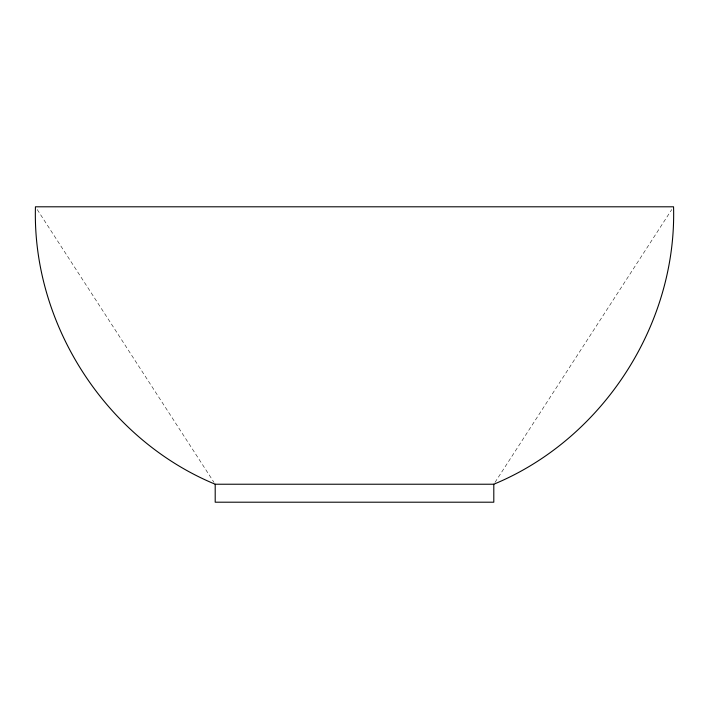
<?xml version="1.0" encoding="UTF-8"?>
<svg xmlns="http://www.w3.org/2000/svg" width="709" height="709" viewBox="0 0 709 709"><rect width="100%" height="100%" fill="white"/><g stroke="black" fill="none" stroke-linecap="round" stroke-linejoin="round"><path stroke-width="0.53" stroke-dasharray="3.54 2.66" d="M495.006 482.377L671.751 209.58M37.249 209.58L213.994 482.377"/><path stroke-width="1.06" d="M493.801 484.229C602.668 439.172 676.918 324.562 673.55 206.798L35.45 206.798C32.082 324.562 106.332 439.172 215.199 484.229L493.801 484.229L493.801 502.202L215.199 502.202L215.199 484.229"/></g></svg>
